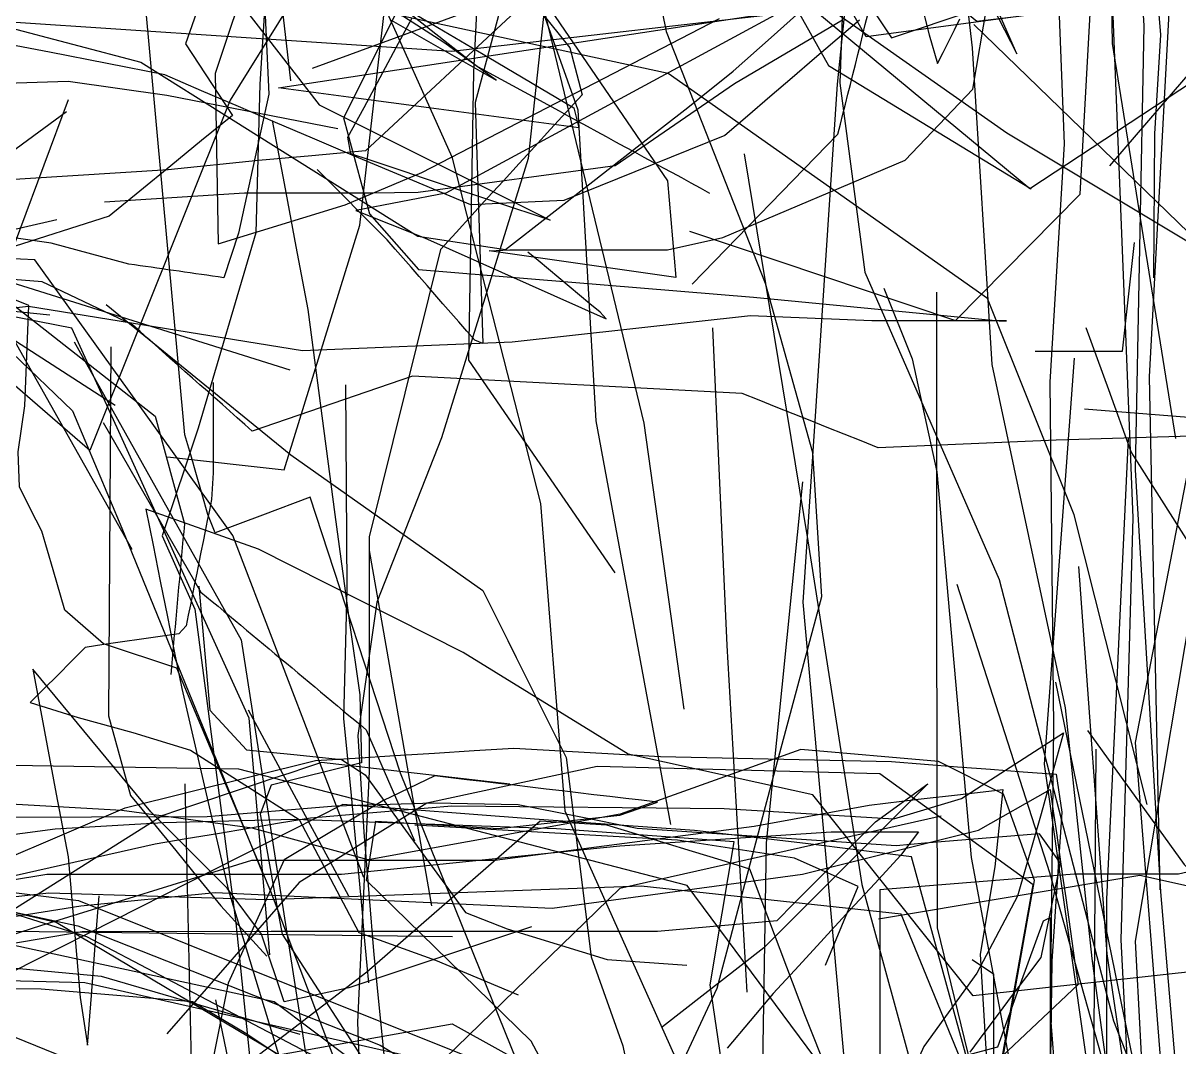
# Model space of a CAD drawing. Header units: metres. Extents: x 30 to 6769, y 117 to 5736.
# Drawn here: x 1690 to 2236, y 2582 to 3066 of the extents above; entities that cross this region are included whole.
import ezdxf

# ---------------------------------------------------------------- set-up
doc = ezdxf.new("R2010")
doc.units = ezdxf.units.M
doc.layers.add('FLOOR_0', color=1, linetype='Continuous')
doc.layers.add('FLOOR_1', color=2, linetype='Continuous')

msp = doc.modelspace()

# ---------------------------------------------------------------- linework, layer by layer
at = {"layer": 'FLOOR_0', "color": 3}
for points in [[(2842.22, 1981.93), (2711.72, 2024.79), (2558.74, 2080.78), (2448.98, 2113.31), (2344.86, 2170.58), (2223.15, 2356.5), (2208.95, 2632.95), (2214.67, 2832.49), (2202.97, 3125.36), (2229.07, 3381.32), (2240.7, 3542.29), (2280.55, 3625.84), (2271.53, 3715.35), (2181.24, 3868.01), (2190.61, 4002.29), (2193.43, 4270.68), (2202.24, 4374.45), (2205.2, 4456.6), (2264.19, 4595.91), (2415.55, 4749.42)], [(2158.66, 4007.67), (2152.89, 3842.79), (2150.32, 3699.48), (2157.59, 3652.18), (2147.48, 3587.14), (2119.51, 3482.22), (2120.85, 3361.51), (2120.68, 3289.41), (2104.23, 3249.89), (2080.74, 3170.76), (2075.95, 3037.96), (2087.86, 2948.59), (2151.34, 2803.35), (2205.33, 2594.68), (2277.84, 2409.02)], [(2170.75, 3700.04), (2143.27, 3637.2), (2122.56, 3532.37), (2091.27, 3362.28), (2029.44, 3295.19), (1991.66, 3253.94), (1954.16, 3177.47), (1937.85, 3087.17), (1928.58, 3002.38), (1887.68, 2870.29), (1857.13, 2792.56), (1848.15, 2729.51), (1851, 2683.89), (1855.61, 2625.93), (1869.93, 2484.52)], [(2281.43, 3611.88), (2228.46, 3608.22), (2017.37, 3569.8), (1863.04, 3564.62), (1894.16, 3555.36), (1992.61, 3549.67), (2047.13, 3537.98), (2055.62, 3520.98), (2064.12, 3503.99), (2068.11, 3421.38), (2070, 3389.11), (2071.96, 3361.61), (2073.92, 3334.1), (2054.81, 3310.61), (2017.98, 3290.51), (1878.26, 3282.31), (1826.68, 3291.86), (1826.68, 3239.05), (1935.76, 3074.42), (1983.4, 2877.25), (2002.29, 2742.01)], [(2289.91, 3313.07), (2162.1, 3320.18), (2080.44, 3341.5), (2044.94, 3377.04), (2046.23, 3358.3), (2047.52, 3339.56), (2048.81, 3320.82), (2050.1, 3302.08), (2051.4, 3283.35), (2052.69, 3264.61), (2053.98, 3245.87), (2055.27, 3227.13), (2056.56, 3208.39), (2057.85, 3189.65), (2059.14, 3170.91), (2060.43, 3152.17), (2061.72, 3133.43), (2063.01, 3114.69), (2064.31, 3095.95), (2065.6, 3077.21), (2155, 3014.53), (2332.51, 2907.91)], [(2202.24, 3206.42), (2204.69, 3056.75), (2234.64, 2870.06)], [(2007.16, 3159.6), (2070.67, 3046.39), (2166.43, 2987.98)], [(2052.63, 3082.05), (2165.82, 2988.27), (2266.21, 3054.17)], [(2240.62, 2276.5), (2167.07, 2454.55), (2122.2, 2638.6), (2121.77, 2789.8), (2121.77, 2939.18)], [(2194.05, 2566.73), (2172.75, 2715.99), (2186.95, 2907.91)], [(2038.63, 2516.72), (2041.29, 2678.75), (2058.55, 2849.54)]]:
    msp.add_lwpolyline(points, dxfattribs=at)
at = {"layer": 'FLOOR_0', "color": 1}
for points in [[(2227.45, 2656.56), (2222.36, 2899.15), (2235.78, 3147.43), (2235.78, 3391.17), (2258.26, 3540.1), (2252.77, 3678.13), (2211.4, 3868.3), (2202.21, 4006.36), (2182.22, 4161.56), (2188.83, 4270.59), (2188.83, 4314.73), (2183.47, 4360.21), (2175.79, 4406.28), (2314.62, 4579.94)], [(2564.39, 4428.65), (2568.38, 4368.81), (2571.1, 4291.51), (2556, 4208.22), (2537.57, 4061.39), (2522.97, 3841.62), (2490.77, 3737.88), (2448.16, 3684.61), (2356.19, 3628.06), (2303.98, 3403.44), (2299.87, 3212.77), (2271.58, 3044.36), (2249.19, 2832.15), (2215.66, 2632.32), (2227.4, 2408.53), (2347.32, 2263.23)], [(2386.52, 3985.5), (2360.86, 3813.04), (2335.86, 3715.89), (2318.19, 3664.03), (2304.01, 3625), (2289.43, 3502.7), (2250.42, 3541.72), (2121.72, 3631.15), (1949.89, 3643.6), (1817.68, 3623.39), (1774.81, 3506.68), (1779.73, 3405.59), (1801.92, 3310.27), (1821.79, 3266.55), (1833.39, 3215.31), (1833.39, 3153.49), (1856.43, 3083.67), (1892.57, 3003.12), (1934.44, 2839.24), (1946.01, 2694), (2025.27, 2517.01)], [(1890.3, 3127.13), (1948.33, 3054.71), (1954.13, 3032.43), (1946.69, 3024.31), (1939.25, 3016.19), (1931.81, 3008.07), (1924.37, 2999.95), (1916.93, 2991.83), (1909.49, 2983.71), (1902.05, 2975.59), (1894.61, 2967.47), (1887.17, 2959.35), (1853.51, 2823.53), (1853.51, 2770.28), (1853.51, 2741.43), (1853.51, 2712.58), (1847.89, 2593.96), (1853.51, 2441.24)], [(1988.21, 3090.52), (1993.83, 3062.42), (2040.67, 2943.5), (2063.1, 2863.42), (2067.28, 2795.11), (2044.57, 2710.67), (2017.91, 2609.94), (1977.97, 2524.5)], [(2146.77, 2491.96), (2050.61, 2448.56), (1903.2, 2478.96), (1858.25, 2538.44), (1847.29, 2549.41), (1807.06, 2655.76), (1762.49, 2761.42), (1727.83, 2772.98), (1709.59, 2788.81), (1704.12, 2807.97), (1698.68, 2826.17), (1693.45, 2836.63), (1688.21, 2847.1), (1687.54, 2863.71), (1690.64, 2885.4), (1692.55, 2932.88), (1650.9, 2949.57), (1589.38, 2949.22), (1473.27, 2947.98), (1383.32, 2945.38), (1314.66, 2956.23), (1230.24, 2963.71), (1122.24, 2959.2)], [(1806.56, 2625.91), (1796.8, 2737.83), (1712.89, 2922.19), (1545.36, 2954.96), (1466.4, 2937.31), (1441.15, 2928.13), (1415.91, 2918.94), (1389.02, 2908.71), (1357.68, 2895.65), (1326.35, 2882.58), (1226.46, 2856.04), (1168.45, 2841.53), (1164.37, 2841.55), (1174.98, 2845.54), (1185.6, 2849.52), (1196.21, 2853.5), (1206.82, 2857.48), (1217.43, 2861.46), (1228.04, 2865.44), (1238.66, 2869.42), (1249.27, 2873.41), (1259.88, 2877.39)], [(1128.55, 2909.12), (1131.7, 2909.41), (1134.85, 2909.7), (1138, 2909.98), (1141.14, 2910.27), (1144.29, 2910.56), (1147.44, 2910.84), (1150.59, 2911.13), (1153.74, 2911.41), (1156.89, 2911.7), (1160.04, 2911.99), (1183.22, 2917.82), (1319.23, 2932.36), (1415.29, 2932.36), (1568.68, 2943.96), (1675.34, 2934.28), (1741.33, 2817.68)], [(1714.07, 2915.67), (1793.04, 2774.88), (1823.29, 2580.55), (1900.67, 2415.49)], [(1731.42, 2913.38), (1730.26, 2738.82), (1740.69, 2701.28), (1751.36, 2688.23), (1762.03, 2675.18), (1772.7, 2662.13), (1783.37, 2649.09), (1805.07, 2625.21)], [(2123.92, 2691.38), (1971.96, 2657.25), (1883.82, 2571.69)]]:
    msp.add_lwpolyline(points, dxfattribs=at)
at = {"layer": 'FLOOR_0', "color": 4}
for points in [[(2245.69, 4087.01), (2301.69, 3917.77), (2316.68, 3785.7), (2319.24, 3691.91), (2306.99, 3652.05), (2296.13, 3587.47), (2289.3, 3451.33), (2275.96, 3347.97), (2270.61, 3190.32), (2276.06, 3066.74), (2255.05, 2930.11), (2215.66, 2726.19), (2229.07, 2557.69), (2250.96, 2390.25), (2356.19, 2260.44), (2518.84, 2191.04), (2690.93, 2114.21), (2777.82, 2089.64), (2905.77, 2023.92)], [(2383.32, 3822.35), (2360.3, 3677.64), (2333.38, 3535.82), (2282.68, 3402.83), (2232.74, 3308.88), (2219.57, 3157.94), (2227.55, 3060.86), (2224.8, 3014.11), (2224.27, 2945.96)], [(2203.56, 2998.84), (2280.39, 3088.27), (2385.44, 3173.46), (2452.14, 3165.43), (2442.98, 3149.71), (2433.82, 3134), (2424.65, 3118.28), (2415.49, 3102.57), (2336.37, 3041.67)], [(1804.95, 3087.79), (1801.81, 3037.53), (1799.85, 2967.24), (1772.63, 2874.88), (1755.58, 2824.03), (1771, 2789.32), (1790.48, 2641.02), (1810.25, 2447.92)], [(2291.43, 3013.46), (2287.1, 2887.19), (2276.96, 2836.44), (2269.31, 2792.24), (2269.31, 2768.16), (2269.31, 2744.07), (2269.31, 2719.98), (2269.31, 2695.89), (2269.31, 2671.8), (2236.06, 2663.97), (2186.78, 2663.97), (2094.94, 2656.65), (2094.94, 2632.71), (2094.94, 2608.77), (2094.94, 2584.84), (2094.94, 2560.9), (2123.74, 2430.41)], [(2015.76, 2922.35), (2022.58, 2772.2), (2032.06, 2608.21)], [(1853.3, 2612.58), (1852.54, 2620.9), (1851.79, 2629.22), (1851.03, 2637.55), (1850.27, 2645.87), (1849.52, 2654.2), (1848.76, 2662.52), (1848, 2670.84), (1847.25, 2679.17), (1845.25, 2699.6), (1841.45, 2737.64), (1843.05, 2798.6), (1842.47, 2895.42)], [(2202.24, 2484.34), (2202.24, 2652.23), (2212.46, 2870)]]:
    msp.add_lwpolyline(points, dxfattribs=at)
at = {"layer": 'FLOOR_0', "color": 2}
for points in [[(2081.32, 2540.3), (2058.7, 2792.62), (2074.82, 3037.56), (2104.03, 3320.91), (2096.3, 3539.13), (2122.88, 3682.68), (2088.25, 3714.07), (1964.63, 3689.82), (1884.22, 3683.21), (1901.71, 3680.3), (1919.21, 3677.38), (1936.71, 3674.46), (1954.2, 3671.55), (2095.2, 3676.67), (2155.3, 3846.87), (2164.72, 4000.66)], [(1818.98, 3595.15), (1813.43, 3586.82), (1807.88, 3578.48), (1802.33, 3570.15), (1796.77, 3561.82), (1791.22, 3553.49), (1785.67, 3545.15), (1780.12, 3536.82), (1788.12, 3458.23), (1792.34, 3430.76), (1796.57, 3403.29), (1814.75, 3365.36), (1871.16, 3292.91), (1905.15, 3224.91), (1907.16, 3131.67), (1902.78, 3043.43), (1900.45, 2907.04), (1969.56, 2806.43)], [(1799.85, 3181.4), (1816.26, 3039.1)], [(1816.2, 2902.31), (1651, 2954.14), (1597.79, 2958.24), (1493.94, 2939.63), (1390.58, 2923.36), (1300.57, 2896.88), (1161.64, 2879.88), (1020.52, 2858.32), (988.6, 2851.84), (997.99, 2851.84), (1007.38, 2851.84), (1016.77, 2851.84), (1026.16, 2851.84), (1035.55, 2851.84), (1044.94, 2851.84), (1054.33, 2851.84), (1063.71, 2851.84), (1073.1, 2851.84), (1082.49, 2851.84), (1200.41, 2879.47)], [(1671.68, 2943.75), (1752.37, 2880.56), (1766.14, 2829.68), (1765.8, 2825.93), (1765.46, 2822.18), (1765.11, 2818.42), (1764.77, 2814.67), (1764.43, 2810.91), (1764.09, 2807.16), (1763.75, 2803.41), (1763.41, 2799.65), (1763.07, 2795.9), (1762.73, 2792.15), (1762.39, 2788.39), (1762.04, 2784.64), (1761.7, 2780.88), (1761.36, 2777.13), (1761.02, 2773.38), (1760.68, 2769.62), (1760.34, 2765.87), (1760, 2762.11), (1759.66, 2758.36)], [(2096.84, 2941.03), (2110.19, 2907.63), (2121.77, 2854.21), (2138.08, 2671.93), (2171.04, 2496.4), (2241.07, 2306.73), (2359.95, 2205.59), (2532.15, 2164.41), (2706.06, 2147.65), (2808.2, 2104.72), (2860.6, 2103.7), (2896.75, 2125.4)], [(1656.02, 2937.99), (1713.28, 2883.1), (1736.63, 2827.63), (1803.01, 2664.49)], [(1779.73, 2896.45), (1779.73, 2853.7), (1778.94, 2841.15), (1777.94, 2836.18), (1776.95, 2831.2), (1775.95, 2826.22), (1774.96, 2821.24), (1773.96, 2816.27), (1772.97, 2811.29), (1771.97, 2806.31), (1770.98, 2801.33), (1769.98, 2796.36), (1768.99, 2791.38), (1767.99, 2786.4), (1767, 2781.42), (1763.49, 2777.63), (1754.64, 2776.37), (1745.79, 2775.1), (1736.94, 2773.84), (1728.09, 2772.57), (1719.28, 2771.23), (1712.75, 2764.7), (1706.23, 2758.17), (1699.7, 2751.64), (1693.18, 2745.12), (1715.92, 2738.11), (1741.78, 2731.05), (1768.98, 2722.7), (1820.42, 2689.91), (1848.56, 2636.49), (1884.84, 2623.29), (1923.91, 2606.95)], [(2188.83, 2809.45), (2202.24, 2626.35), (2227.89, 2452.79), (2256.78, 2360.53), (2276.54, 2323.78), (2294.06, 2300.99), (2311.58, 2278.2), (2329.1, 2255.41), (2398.8, 2201.46), (2493.04, 2161.35), (2623.04, 2092.7), (2774.52, 2048.91), (2946.5, 2019.83)], [(2131.29, 2801.19), (2175.16, 2664.86), (2201.26, 2572), (2239.81, 2489.49), (2367.04, 2345.55)], [(1843.81, 2653.54), (1796.38, 2741.49)], [(2193.05, 2731.9), (2238.76, 2668.61), (2285.09, 2618.8), (2335.94, 2577.09)], [(2094.34, 2510.25), (2059.41, 2597.48), (2033.42, 2666.39), (2019.91, 2670.55), (2006.4, 2674.71), (1992.89, 2678.87), (1979.38, 2683.03), (1965.87, 2687.19), (1934.35, 2689.01), (1852.31, 2617.65), (1746.2, 2536.21)], [(1780.8, 2604.61), (1802.17, 2502.35)]]:
    msp.add_lwpolyline(points, dxfattribs=at)
at = {"layer": 'FLOOR_0', "color": 6}
for points in [[(2868.93, 2119.75), (2702.78, 2108.58), (2596.98, 2114.72), (2528.49, 2104.8), (2475.2, 2100.34), (2457.78, 2100.34), (2440.35, 2100.34), (2422.93, 2100.34), (2405.51, 2100.34), (2343.51, 2129.39), (2223.62, 2231.15), (2189.43, 2419.41), (2175.51, 2598.1), (2177.18, 2733.52), (2175.42, 2896.56), (2182.12, 3009.28), (2176.68, 3150.82), (2157.72, 3292.32), (2152.33, 3463.69), (2157.45, 3586.33), (2161.56, 3691.54), (2187.75, 3788.61), (2182.12, 3888.09), (2188.98, 3963.28)], [(1287.45, 3158.68), (1359.32, 3001.49), (1478.34, 2948.26), (1587.12, 2946.26), (1705.87, 2973.54)], [(1810.43, 3119.94), (1904.68, 3045.95), (1943.26, 3024.9), (1947.71, 3022.47), (1952.16, 3020.04), (1956.61, 3017.61), (1961.06, 3015.19), (1965.51, 3012.76), (1969.95, 3010.33), (1974.4, 3007.9), (1978.85, 3005.47), (1983.3, 3003.04), (1987.75, 3000.62), (1992.2, 2998.19), (1996.65, 2995.76), (2001.1, 2993.33), (2005.55, 2990.9), (2010, 2988.47), (2014.45, 2986.05)], [(2221.28, 2696.97), (2186.79, 2833.86), (2145.81, 2936.17), (1994.85, 3042.56), (1801.51, 3084.5)], [(1807.69, 3020.28), (1813.27, 2990.52), (1818.84, 2960.77), (1824.42, 2931.01), (1837.28, 2834.08), (1844.19, 2782.87), (1849.06, 2748.79), (1849.81, 2716.72), (1807.09, 2706.04), (1802, 2692.44), (1804.57, 2678.25), (1807.15, 2664.06), (1809.73, 2649.88), (1812.31, 2635.69), (1873.49, 2541.1), (1866.92, 2388.03)], [(1850.95, 2662.37), (1789.03, 2824.16), (1695.46, 2954.49), (1593.59, 2959.2), (1477.37, 2959.04), (1411.5, 2941.07), (1360.44, 2949.17), (1312.42, 2958.82), (1273.36, 2955.56), (1236.9, 2952.49), (1243.77, 2952.49), (1250.65, 2952.49), (1257.52, 2952.49), (1264.4, 2952.49), (1271.27, 2952.49), (1278.15, 2952.49), (1285.02, 2952.49), (1291.9, 2952.49), (1298.77, 2952.49), (1305.65, 2952.49), (1312.52, 2952.49), (1418, 2947.84)], [(2274.14, 2871.97), (2178.33, 2869.24), (2094.08, 2865.61), (2086.05, 2868.82), (2078.03, 2872.03), (2070, 2875.25), (2061.97, 2878.46), (2053.94, 2881.67), (2045.91, 2884.88), (2037.89, 2888.1), (2029.86, 2891.31), (1873.99, 2899.52), (1798.22, 2873.42), (1794.69, 2876.57), (1791.15, 2879.71), (1787.61, 2882.86), (1784.08, 2886.01), (1780.54, 2889.15), (1777, 2892.3), (1773.47, 2895.44), (1769.93, 2898.59), (1766.39, 2901.73), (1762.86, 2904.88), (1759.32, 2908.02), (1755.78, 2911.17), (1752.24, 2914.31), (1748.71, 2917.46), (1745.17, 2920.61), (1741.63, 2923.75), (1698.95, 2944.09), (1549.7, 2956)], [(2191.69, 2884.04), (2331.42, 2872.87), (2412.57, 2848.78), (2420.21, 2860.24), (2427.84, 2871.69), (2435.48, 2883.15), (2443.11, 2894.61), (2453.95, 2917.43)], [(1727.71, 2877.51), (1773.94, 2797.41), (1776.63, 2795.16), (1779.32, 2792.92), (1782.02, 2790.67), (1784.71, 2788.43), (1787.4, 2786.18), (1790.09, 2783.94), (1792.79, 2781.69), (1795.48, 2779.45), (1798.17, 2777.2), (1800.86, 2774.96), (1803.56, 2772.71), (1806.25, 2770.47), (1808.94, 2768.22), (1811.63, 2765.98), (1814.33, 2763.73), (1817.02, 2761.49), (1819.71, 2759.24), (1822.4, 2757), (1825.1, 2754.75), (1827.79, 2752.51), (1830.48, 2750.26), (1833.17, 2748.02), (1835.87, 2745.77), (1838.56, 2743.53), (1841.25, 2741.28), (1843.94, 2739.04), (1846.64, 2736.79), (1849.33, 2734.55), (1852.02, 2732.3), (1874.88, 2679.74)], [(2307.34, 2625.15), (2139.01, 2606.46), (2063.29, 2701.53), (1975.93, 2720.73), (1960.32, 2730.33), (1944.72, 2739.94), (1929.12, 2749.55), (1913.52, 2759.15), (1897.92, 2768.76), (1801.11, 2817.67), (1747.93, 2836.51), (1751.31, 2819.56), (1754.7, 2802.61), (1758.09, 2785.66), (1761.48, 2768.7), (1764.87, 2751.75), (1787.05, 2656.35), (1813.97, 2567.93)]]:
    msp.add_lwpolyline(points, dxfattribs=at)
at = {"layer": 'FLOOR_0', "color": 5}
for points in [[(2557.69, 3865.05), (2512.21, 3707.47), (2374.48, 3607.01), (2257.19, 3473.56), (2175.13, 3403.51), (2137.4, 3328.19), (2119.21, 3273.59), (2123.33, 3186.69), (2138.55, 3054.67), (2147.91, 2904.91), (2182.57, 2742.71), (2195.06, 2624.19), (2208.95, 2521.64), (2201.1, 2356.82), (2191.55, 2251.31), (2145.37, 2151.17), (2167.84, 2069.77), (2287.86, 2028.09)], [(1961.18, 3306.16), (1953.81, 3370.99), (1918.44, 3309.06), (1896.85, 3205.44), (1787.71, 3029.93), (1721.47, 2864.39), (1654.09, 2922.41), (1498.67, 2955.26), (1412.72, 2919.14), (1379.84, 2881.54), (1266.78, 2917.73), (1160.49, 2936.77), (1178.45, 2999.2), (1189.27, 2998), (1200.1, 2996.8), (1210.92, 2995.6), (1221.75, 2994.39), (1232.57, 2993.19), (1353.99, 2952.72), (1489.63, 2932.36), (1676.67, 2937.57), (1711.42, 3030.3)], [(1758.21, 2861.31), (1813.27, 2855.2), (1849.08, 2970.85), (1866.51, 3123.68), (1892.59, 3259.64), (1958.08, 3230.02)], [(1799.85, 3164.83), (1806.1, 3032.82), (1791.77, 2967.1), (1784.71, 2946.03), (1782.07, 2946.41), (1779.43, 2946.78), (1776.8, 2947.16), (1774.16, 2947.54), (1771.52, 2947.91), (1768.88, 2948.29), (1766.25, 2948.67), (1763.61, 2949.05), (1760.97, 2949.42), (1758.34, 2949.8), (1755.7, 2950.18), (1753.06, 2950.55), (1750.42, 2950.93), (1747.79, 2951.31), (1745.15, 2951.68), (1742.51, 2952.06), (1739.88, 2952.44), (1703.13, 2962.41), (1647.61, 2970.2)], [(2333.37, 2491.11), (2322.96, 2605.81), (2327.08, 2662.32), (2330.78, 2693.04), (2333.44, 2698.35), (2336.09, 2703.65), (2338.74, 2708.96), (2341.39, 2714.27), (2344.04, 2719.57), (2346.69, 2724.88), (2349.35, 2730.19), (2352, 2735.49), (2354.65, 2740.8), (2371.52, 2756.51), (2390.03, 2795.95), (2388.68, 2832.89), (2374.26, 2845.52), (2359.84, 2858.14), (2345.41, 2870.77), (2261.28, 2947.55), (2139.35, 3065.75)], [(2030.77, 3004.57), (2060.79, 2821.57), (2086.4, 2659.09), (2121.73, 2529.9), (2231.63, 2385.93), (2346.75, 2275.12), (2380.48, 2205.4), (2424.72, 2045.5)], [(1729.09, 2933.29), (1816.52, 2862.22), (1907.19, 2798.1), (1911.14, 2790.2), (1915.08, 2782.31), (1919.03, 2774.41), (1922.98, 2766.52), (1926.92, 2758.62), (1930.87, 2750.72), (1934.81, 2742.83), (1938.76, 2734.93), (1942.71, 2727.03), (1946.65, 2719.14), (1958.48, 2624.88), (1973.48, 2582.85), (1982.26, 2540.26)], [(2693.92, 2263.85), (2491.66, 2292), (2387.27, 2430.7), (2338.41, 2563), (2279.62, 2672.78), (2265.37, 2782.21), (2213.78, 2863.72), (2203.12, 2893.05), (2192.46, 2922.39)], [(1883.03, 2648.96), (1853.67, 2817.01)], [(2177.89, 2754.71), (2215.71, 2569.89)]]:
    msp.add_lwpolyline(points, dxfattribs=at)
at = {"layer": 'FLOOR_0', "color": 7}
for points in [[(1996.1, 2687.49), (1960.86, 2878.35), (1952.33, 3025.27), (1898.48, 3176.19), (1838.28, 3335.62), (1773.03, 3509.23), (1808.78, 3610.03), (1849.66, 3668.53), (1895.1, 3659.44), (2062.19, 3646.91)], [(2336.37, 3603.34), (2245.33, 3409.29), (2209.57, 3228.42), (2219.76, 3065.14), (2215.66, 2855.21), (2227.58, 2655.73), (2246.41, 2436.32), (2356.8, 2239.85), (2495.11, 2165.94), (2627.01, 2153), (2763.78, 2113.22), (2968.29, 2043.38)], [(2133.17, 1828.59), (2088.62, 2034.47), (2068.11, 2171.35), (2030.29, 2402.07), (1943.56, 2525.47), (1868.29, 2711.76), (1825.59, 2842.21), (1803.12, 2833.78), (1780.66, 2825.35), (1777.16, 2834.03), (1774.47, 2843.44), (1771.78, 2852.84), (1769.1, 2862.25), (1766.41, 2871.66), (1744.74, 3108.14), (1724.23, 3244.27), (1711.54, 3352.99), (1708.12, 3387.22), (1705.96, 3467.72), (1710.81, 3578.58), (1827.83, 3600.58), (2008.5, 3596.39)], [(1710.38, 3024.49), (1631.21, 2966.25)], [(1409.43, 2959.92), (1538.54, 2932.94), (1639.21, 2934.89), (1702.49, 2928.43)], [(1619.41, 2959.2), (1733.37, 2885.71)], [(1773.03, 2800.13), (1778.17, 2741.55), (1795.46, 2722.78), (1817.92, 2720.54), (1840.38, 2718.29), (1851.63, 2711), (1858.39, 2701.7), (1865.15, 2692.4), (1871.91, 2683.1), (1878.67, 2673.8), (1885.43, 2664.5), (1892.19, 2655.2), (1898.95, 2645.9), (1918.79, 2638.19), (1942.36, 2630.94), (1965.92, 2623.68), (2003.6, 2620.99)], [(1930.16, 2639.13), (1843.81, 2610.28), (1813.26, 2603.6), (1802.56, 2635.71), (1786.38, 2657.32), (1768.33, 2675.38), (1750.29, 2693.43), (1694.49, 2760.98), (1700.04, 2731.39), (1705.58, 2701.8), (1711.13, 2672.21), (1716.82, 2605.77), (1720.38, 2583.15), (1722.2, 2606.7), (1724.01, 2630.25), (1725.82, 2653.8)], [(2329.47, 2166.84), (2202.24, 2308.97), (2195.54, 2500.49), (2197.16, 2723.11)], [(1766.32, 2706.67), (1769.6, 2561.08), (1810.21, 2422.84), (1869.93, 2305.04), (1879.43, 2294.57), (1888.94, 2284.11), (1898.45, 2273.65), (1907.96, 2263.18), (1917.47, 2252.72), (1926.98, 2242.25), (1955.43, 2194.31), (2047.15, 2079.31)], [(2357.57, 2632.3), (2217.79, 2663.4), (2094.25, 2642.74)]]:
    msp.add_lwpolyline(points, dxfattribs=at)
at = {"layer": 'FLOOR_1', "color": 1}
for points in [[(2084.94, 4024.29), (2030.02, 3826.66), (1987.96, 3624.61), (1879.51, 3418.98), (1751.39, 3248.8), (1629.93, 3110.9), (1463.07, 2984.38), (1369.66, 2862.13), (1437.53, 2709.46), (1554.16, 2614.38), (1695.29, 2576.06), (1811.55, 2578.74), (1892.7, 2593.17), (1963.08, 2554.17), (2129.78, 2448.38), (2285.58, 2357.48), (2503.8, 2315.06), (2569.34, 2314.28), (2590.97, 2312.84), (2612.59, 2311.4), (2634.22, 2309.95), (2655.84, 2308.51), (2783.43, 2314.32), (2879.02, 2308.79)], [(2114.47, 3610.76), (2100.17, 3381.42), (1978.15, 3235), (1897.98, 3134.84), (1841.32, 3021.68), (1853.71, 2976.22), (1876.75, 2949.88), (2035.1, 2936.75), (2151.36, 2925.65), (2154.78, 2925.65), (2122.96, 2925.65), (2091.13, 2925.65), (2033.8, 2927.94), (1921.15, 2915.49), (1821.94, 2911.51), (1692.49, 2932.36), (1478.95, 2908.92), (1389.18, 2862.19), (1372.65, 2815.87), (1397.53, 2738.63), (1416.36, 2558.49), (1424.76, 2391.35), (1432, 2324.11), (1458.4, 2178.18)], [(2085.28, 3067.86), (2074.68, 3058.77), (2064.08, 3049.68), (2053.48, 3040.59), (2042.88, 3031.5), (2032.28, 3022.41), (2021.68, 3013.32), (1945.44, 2982.57), (1901.62, 2980.52), (1874.06, 2992.01), (1846.5, 3003.5), (1826.69, 3011.92), (1809.22, 3019.41), (1791.76, 3026.9), (1774.29, 3034.39), (1756.83, 3041.87), (1702.44, 3052.68), (1524.1, 3086.62)], [(1455.5, 2934.88), (1400.37, 2782.57), (1476.87, 2725.16), (1531.02, 2644.7), (1586.74, 2627.29), (1747.21, 2562.07), (1937.05, 2467.06)], [(1919.96, 2706.49), (1830.96, 2716.84), (1823.46, 2714.34), (1815.95, 2711.83), (1808.44, 2709.33), (1800.93, 2706.82), (1793.43, 2704.32), (1785.92, 2701.82), (1778.41, 2699.31), (1770.91, 2696.81), (1763.4, 2694.31), (1755.89, 2691.8), (1658.42, 2630.3)], [(1634.6, 2641.53), (1808.6, 2603.73), (1863.88, 2562.25), (1944.14, 2509.28)]]:
    msp.add_lwpolyline(points, dxfattribs=at)
at = {"layer": 'FLOOR_1', "color": 6}
for points in [[(1350.7, 2906.25), (1413.83, 3029.25), (1556.8, 3086.2), (1639.19, 3078.23), (1654.13, 3074.49), (1669.06, 3070.76), (1684, 3067.02), (1892.61, 3053.14), (2068.2, 3073.27), (2115.06, 3143.31), (2106.63, 3176.97), (2097.28, 3202.7), (2086.62, 3231.37), (2074.36, 3439.35), (2080.63, 3580.55), (2062.04, 3703.79)], [(2135.18, 3364.82), (2125.32, 3325.09), (2112.68, 3312.44), (2100.04, 3299.8), (2087.4, 3287.15), (1991.62, 3208.6), (1920.5, 3091.95), (1903.55, 3028.84), (1907.16, 2914.91), (1903.45, 2916.47), (1899.68, 2920.78), (1895.91, 2925.09), (1892.14, 2929.4), (1888.37, 2933.72), (1884.6, 2938.03), (1880.83, 2942.34), (1877.06, 2946.65), (1873.29, 2950.96), (1869.52, 2955.27), (1865.75, 2959.58), (1861.98, 2963.89), (1828.97, 2997.17)], [(2168.35, 2911.33), (2209.59, 2911.25), (2210.54, 2919.82), (2211.49, 2928.4), (2212.44, 2936.97), (2213.39, 2945.54), (2214.35, 2954.11), (2215.3, 2962.69)], [(1648.96, 2657.26), (1738.11, 2695.34), (1828.07, 2717.73), (1846.82, 2718.91), (1865.58, 2720.08), (1884.33, 2721.25), (1903.09, 2722.43), (1921.84, 2723.6), (1991.23, 2719.59), (2100.49, 2717.22), (2116.04, 2716.02), (2131.6, 2714.83), (2147.16, 2713.63), (2162.72, 2712.43), (2178.28, 2711.23), (2180.95, 2693.26), (2179.38, 2669.77), (2177.82, 2646.29), (2176.25, 2622.8), (2175.42, 2564.59)], [(1938.9, 2568.57), (1930.04, 2585.03), (1852.15, 2661.08), (1856.66, 2689.04), (1914.72, 2685.63), (1971.96, 2691.92), (1989.8, 2698.05), (1982.28, 2698.94), (1974.76, 2699.82), (1967.25, 2700.71), (1959.73, 2701.59), (1952.21, 2702.48), (1944.69, 2703.36), (1937.18, 2704.25), (1929.66, 2705.13), (1922.14, 2706.02), (1914.63, 2706.9), (1907.11, 2707.79), (1899.59, 2708.67), (1892.07, 2709.56), (1884.56, 2710.44), (1859.93, 2698.69), (1813.37, 2670.74), (1786.79, 2612.41), (1758.7, 2472.11)], [(2347.96, 2268.7), (2180.71, 2307.79), (2036.28, 2465.13), (2014.69, 2611.66), (2020.33, 2645.49), (2025.96, 2679.32), (1942.12, 2685.45), (1817.95, 2689.8), (1756.21, 2688.28), (1705.04, 2685.31), (1616.94, 2673.61), (1483.29, 2654.46), (1399.49, 2605.26), (1404.13, 2544.91), (1421.42, 2447.74), (1453.38, 2357.01), (1493.41, 2199.23), (1511, 2004.95), (1549.82, 1768.29), (1458.37, 1640.7)]]:
    msp.add_lwpolyline(points, dxfattribs=at)
at = {"layer": 'FLOOR_1', "color": 7}
for points in [[(1820.26, 3654.69), (1854.41, 3527.55), (1874.15, 3414.92), (1885.82, 3363.01), (1894, 3354.82), (1902.19, 3346.63), (1910.38, 3338.44), (1918.57, 3330.25), (1926.75, 3322.06), (1934.94, 3313.87), (1969.32, 3276.29), (2067.81, 3198.51), (2055.62, 3155.63), (1989.65, 3104.8), (1826.48, 3044.98)], [(2004.98, 2968.04), (2130.74, 2925.82), (2189.68, 2985.54), (2195.54, 3093.84), (2181.71, 3238.49)], [(2142.16, 3086.13), (2159.66, 3051.79), (2151.75, 3069.88)], [(2113.94, 3077.77), (2118.17, 3060.8), (2122.17, 3047.24), (2124.82, 3052.55), (2127.48, 3057.85), (2130.13, 3063.16), (2132.78, 3068.47)], [(2052.87, 3074.25), (1889.8, 2986.04), (1847.24, 2977.81), (1879.71, 2964.82), (1965.47, 2926.58), (1962.71, 2929.66), (1957.82, 2933.73), (1952.94, 2937.81), (1948.05, 2941.88), (1943.17, 2945.95), (1938.28, 2950.03), (1933.4, 2954.1), (1928.51, 2958.17)], [(1051.24, 2852.89), (1199.39, 2816.87), (1299.68, 2768.51), (1422.14, 2704.48), (1556.48, 2671.33), (1716.08, 2651.57), (1923.7, 2568.31)], [(1680.26, 2662.16), (1752.31, 2678.41), (1767.01, 2680.86), (1781.71, 2683.31), (1796.4, 2685.76), (1811.1, 2688.21), (1825.8, 2690.66), (1847.77, 2692.57), (1870.2, 2694.44), (1892.63, 2696.31), (2021.28, 2695.06), (2101.52, 2690.1), (2133.56, 2699.71), (2181.77, 2730.78), (2171.1, 2692.48), (2160.02, 2653.67), (2140.83, 2617.23), (2115.62, 2582.54), (2068.58, 2477.29)], [(1662.3, 2627.61), (1690.02, 2632.23), (1717.73, 2636.86), (1807.16, 2637.13), (1859.41, 2637.13), (1891.99, 2637.13), (1921.27, 2637.13), (1989.82, 2637.13), (2046.31, 2642.16), (2054.08, 2649.93), (2061.84, 2657.69), (2069.6, 2665.46), (2077.37, 2673.23), (2085.13, 2681), (2092.89, 2688.76), (2117.6, 2706.77), (2102.09, 2691.26), (2086.58, 2675.74), (2071.08, 2660.22), (2055.57, 2644.7), (2040.06, 2629.19), (1992.18, 2591.89)], [(1820.88, 2588.17), (1727.02, 2615.61), (1650.7, 2622.73)]]:
    msp.add_lwpolyline(points, dxfattribs=at)
at = {"layer": 'FLOOR_1', "color": 5}
for points in [[(1977.56, 3364.83), (2064.57, 3286.22), (2104.9, 3267.85), (2075.03, 3267.85), (2045.16, 3267.85), (2015.29, 3267.85), (1971.42, 3257.09), (1963.15, 3216.99), (1966.23, 3167.74), (1957.89, 3130.57), (1941.32, 3102.14), (1924.74, 3073.71), (1851.68, 3006), (1826.41, 3003.71), (1801.15, 3001.41), (1758.45, 2996.95), (1625.67, 2988.71), (1518.26, 2989.14)], [(1407.11, 3350.93), (1378.69, 3196.09), (1377.35, 3121.8), (1415.69, 3092.87), (1459.2, 3069.43), (1504.43, 3051.21), (1549.9, 3033.71), (1711.18, 3038.97), (1757.85, 3032.3), (1838.71, 3016.58)], [(1791.97, 3076.45), (1786.34, 3059.54), (1780.7, 3042.63), (1782.16, 2962.01), (1802.17, 2968.17), (1822.19, 2974.33), (1842.2, 2980.5), (1878.37, 2995.82), (2019.07, 3068.61)], [(2006.21, 2942.89), (2075.06, 3013.82), (2076.24, 3018.55), (2077.42, 3023.27), (2078.6, 3027.99), (2079.78, 3032.72), (2080.96, 3037.44), (2082.14, 3042.16), (2083.32, 3046.89), (2084.5, 3051.61), (2085.68, 3056.33), (2086.86, 3061.06), (2088.04, 3065.78), (2089.22, 3070.5)], [(2251.02, 2300.01), (2143.07, 2290.53), (2120.87, 2331.24), (2115.9, 2499.57), (2134.36, 2573.48), (2104.99, 2645.06), (1982.07, 2658.3), (1805.15, 2651.9), (1702.05, 2655.09), (1601.01, 2643.84), (1543.5, 2643.84), (1531.59, 2685.09), (1481.2, 2715.86), (1384.05, 2803.89), (1391.78, 2930.23), (1374.22, 2923.64), (1356.66, 2917.05), (1310.99, 2893.99), (1186.73, 2856), (1078.23, 2852.65)], [(2151.97, 2570.39), (2167.99, 2661.08), (2153.38, 2701.84), (2122.61, 2717.23), (2057.61, 2723), (1972.08, 2692.4), (1853.03, 2670.81), (1798.14, 2685.79), (1736.63, 2694.13), (1675.6, 2697.52), (1627.24, 2691.54), (1660.91, 2576.82)]]:
    msp.add_lwpolyline(points, dxfattribs=at)
at = {"layer": 'FLOOR_1', "color": 4}
for points in [[(2108.35, 3332.37), (2121.09, 3231.96), (2123.76, 3117.98), (2133.7, 3073.2), (2140.78, 3067.26), (2147.37, 3068.08), (2153.95, 3068.91), (2160.53, 3069.73), (2167.12, 3070.55), (2173.7, 3071.38), (2180.28, 3072.2), (2186.86, 3073.02), (2169.8, 3070.73), (2142.67, 3067.11), (2115.53, 3063.49), (2088.4, 3059.87), (2026.53, 3168.6)], [(1021.1, 2926.45), (1212.5, 2869.11), (1287.85, 2848.09), (1336.15, 2813.03), (1410.78, 2715.26), (1608.15, 2662.85), (1715.75, 2639.57), (1858.73, 2583.17), (2064.94, 2459.47), (2241.51, 2380.39), (2303.69, 2363.44), (2229.77, 2394.58), (2136.3, 2480.12), (2003.83, 2658.59), (1791.91, 2713.59), (1547.82, 2717.65), (1354, 2877), (1427.69, 3049.36), (1495.66, 3174.77)], [(1892.75, 3140.96), (1994.47, 2991.87), (1998.38, 2946.16), (1976.32, 2949.32), (1954.26, 2952.47), (1932.21, 2955.62), (1910.15, 2958.77), (1920.03, 2959.2), (1934.91, 2959.2), (1949.8, 2959.2), (1964.69, 2959.2), (1979.57, 2959.2), (1994.46, 2959.2), (2020.7, 2964.96), (2106.84, 3001.54), (2138.88, 3035.12), (2145.56, 3075.17)], [(1790.3, 3124.1), (1766.67, 3056.57), (1788.8, 3022.74), (1774.23, 3010.82), (1759.66, 2998.89), (1745.1, 2986.97), (1730.53, 2975.04), (1682.25, 2959.72), (1530.48, 2950.6), (1434.88, 2925.94), (1358.87, 2912.52), (1358.33, 3013.87), (1361.78, 3038.07), (1365.24, 3062.27), (1368.69, 3086.46)], [(974.66, 2900.63), (1130.67, 2876.56), (1245.84, 2865.87), (1318.73, 2882.7), (1460.23, 2985.03), (1605.36, 3059.85), (1643.18, 3062.37), (1681, 3064.89), (1745.51, 3047.94), (1876.55, 2965.71), (1917.95, 2959.4), (1938.6, 2975.46), (1959.24, 2991.53), (1981.62, 3008.94), (2004.14, 3026.47), (2025.56, 3043.62), (2043.55, 3059.63), (2061.55, 3075.63)], [(999.96, 2912.37), (1098.49, 2868.53), (1170.29, 2854.13), (1246.86, 2862.52), (1313.06, 2831.06), (1378.18, 2783.91), (1470.21, 2708.1), (1578.28, 2671.16), (1705.54, 2641.39), (1842.26, 2560.01), (1938.54, 2490.95), (2031.84, 2422.8), (2108.37, 2395.57), (2270.23, 2369.87), (2382.17, 2334.56), (2528.55, 2315.06), (2634.9, 2310.77), (2740.68, 2311.75), (2861.53, 2331.53)], [(1368.66, 2496.98), (1432.17, 2603.97), (1532.23, 2630.42), (1551.48, 2630.42), (1570.74, 2630.42), (1590, 2630.42), (1648.73, 2638.13), (1717.16, 2649.06), (1780.62, 2655.35), (1939.97, 2647.9), (2058.27, 2664.01), (2141.55, 2684.86), (2175.44, 2704.06), (2176.9, 2693.82), (2178.37, 2683.58), (2179.83, 2673.34), (2181.29, 2663.1), (2182.75, 2652.85), (2184.22, 2642.61), (2185.68, 2632.37), (2187.14, 2622.13), (2188.6, 2611.89), (2149.87, 2575.21)], [(2826.01, 1976.95), (2698.79, 2074.04), (2511.96, 2070.05), (2413.95, 2260.21), (2353.43, 2302.14), (2323.12, 2320.33), (2244.51, 2323.83), (2183.03, 2357.68), (2148.59, 2426.22), (2136.71, 2574.57), (2109.87, 2672.17), (2059.78, 2678.43), (2007.27, 2684.61), (1931.69, 2690.01), (1841, 2696.93), (1660.51, 2605.61)], [(2137.55, 2579.9), (2144.26, 2588.85), (2150.97, 2597.8), (2157.67, 2606.75), (2164.38, 2615.7), (2171.09, 2624.65), (2180.26, 2669.21), (2170.42, 2683.12), (2156.87, 2681.99), (2143.32, 2680.86), (2129.76, 2679.73), (2116.21, 2678.6), (2102.66, 2677.47), (1980.18, 2685.59), (1952.04, 2691.22), (1923.91, 2696.85), (1884.09, 2697.52), (1837.63, 2696.19), (1776.84, 2691.13), (1667.33, 2690.81)], [(1593.17, 2646.22), (1701.13, 2663.97), (1840.33, 2663.97), (1971.99, 2677.39), (2071.89, 2684.1), (2085.67, 2684.1), (2099.44, 2684.1), (2113.22, 2684.1), (2104.64, 2672.81), (2092.62, 2659.78), (2080.6, 2646.75), (2068.57, 2633.72), (2056.55, 2620.68), (2044.53, 2607.65), (2022.8, 2581.72)]]:
    msp.add_lwpolyline(points, dxfattribs=at)
at = {"layer": 'FLOOR_1', "color": 3}
for points in [[(2454.43, 2320.43), (2288.59, 2315.06), (2183.7, 2342.58), (2141.56, 2372.47), (2116.29, 2406.53), (2074.96, 2464.8), (1901.06, 2571.35), (1719.05, 2612.57), (1548.89, 2617), (1403.33, 2636.89), (1339.02, 2709.85), (1276.99, 2784.5), (1236.09, 2819.76), (1144.2, 2831.71), (1048.42, 2851.91), (1007.65, 2860.98), (966.91, 2884.05), (918.51, 2926.42), (856.74, 3017.62), (802.68, 3122.98), (736.4, 3230.15)], [(1742.63, 3140.23), (1829.77, 3027.75), (1939.05, 2973.17), (1930.49, 2976.02), (1921.93, 2978.88), (1913.37, 2981.73), (1904.81, 2984.59), (1896.25, 2987.44), (1887.69, 2990.3), (1879.12, 2993.15), (1870.56, 2996.01), (1862, 2998.86), (1853.44, 3001.72), (1844.88, 3004.57), (1843.45, 3012.4), (1851.05, 3026.53), (1858.66, 3040.66), (1866.26, 3054.79), (1873.87, 3068.93)], [(1863.88, 3067.84), (1913.58, 3039.41), (1888.73, 3057.18), (1789.32, 3121.15)], [(1869.8, 3073.77), (1910.03, 3050.07), (1950.27, 3026.38), (1952.63, 3016.9), (1917.13, 3021.64), (1881.63, 3026.38), (1846.13, 3031.12), (1810.62, 3035.86), (1927.78, 3053.63), (2044.94, 3071.4)], [(1367.5, 3046.32), (1343.68, 2857.05), (1381.55, 2740.28), (1448.44, 2707.36), (1619.56, 2666.08), (1719.78, 2634.54), (1893.99, 2543.07), (2082.26, 2470.98)], [(1383.86, 3037.79), (1362.92, 2878.51), (1343.81, 2782.07), (1439.69, 2630.42), (1526.38, 2630.56), (1540.1, 2631.8), (1553.82, 2633.05), (1567.55, 2634.3), (1581.27, 2635.55), (1594.99, 2636.8), (1684.37, 2637.13), (1892.88, 2634.5)], [(2858.81, 1831.95), (2746.19, 1819.88), (2554.61, 1826.82), (2520.61, 1845.76), (2508.72, 1869.55), (2496.82, 1893.35), (2489.39, 1985.82), (2471.64, 2096.02), (2454.65, 2127.19), (2427.32, 2218.24), (2316.46, 2306.62), (2229.3, 2308.35), (2093.31, 2271.35), (2077.44, 2303.11), (2061.57, 2334.87), (2099.98, 2482.43), (2150.74, 2565.85), (2167.32, 2658.89), (2094.9, 2711.46), (1961.2, 2714.85), (1880.81, 2697.62), (1820.44, 2660.07), (1757.8, 2588.52)], [(2138.54, 2623.71), (2148.59, 2616.94), (2148.59, 2609.79), (2148.59, 2602.63), (2148.59, 2595.48), (2148.59, 2588.33), (2148.59, 2581.17), (2148.59, 2574.02), (2148.59, 2566.87), (2148.59, 2559.72), (2148.59, 2552.56), (2148.59, 2545.41), (2148.59, 2538.26), (2148.59, 2531.1), (2152.29, 2370.13), (2050.8, 2194.58), (2009.36, 2126.84), (2004.57, 2053.89), (2009.44, 1969.35), (2016.27, 1853.58), (2021.17, 1695.07)]]:
    msp.add_lwpolyline(points, dxfattribs=at)
at = {"layer": 'FLOOR_1', "color": 2}
for points in [[(2067.62, 3108.8), (2100.47, 3059.46), (2139.46, 3072.46)], [(2077.17, 3067.85), (2026.24, 3037.75), (1969.76, 2998.91), (1876.65, 2986.27), (1854.3, 2986.04), (1834.38, 2986.04), (1814.45, 2986.04), (1794.53, 2986.04), (1728.39, 2981.76)], [(1408.66, 3018.6), (1380.14, 2897.26), (1363.93, 2822.62), (1363.93, 2761.7), (1384.41, 2723.02), (1409.16, 2688.97), (1444.42, 2647.56), (1486.3, 2608.2), (1532.48, 2597.02), (1550.99, 2600.11), (1569.5, 2603.19), (1588.02, 2606.28), (1606.53, 2609.37), (1648.78, 2610.29), (1698.44, 2609.8), (1734.24, 2606.81), (1770.03, 2603.83), (1795.14, 2588.84), (1819.26, 2572.74)], [(1669.31, 2630.49), (1698.32, 2639.76), (1798.09, 2670.68), (1912.92, 2670.68), (2035.42, 2686.69), (2089.81, 2696.59), (2113.04, 2699.53), (2133.03, 2701.75), (2153.02, 2703.97), (2149.19, 2667.53), (2142.29, 2626.12), (2145.65, 2570.92)], [(2069.14, 2620.96), (2084.6, 2658.13), (2054.49, 2671.52), (1999.21, 2680.02), (1875.01, 2687.2)], [(1965.48, 2524.86), (2071.21, 2561.26), (2150.65, 2582.42), (2161.47, 2612.18), (2172.29, 2641.94), (2175.42, 2643.53), (2175.42, 2633.66), (2175.42, 2623.79), (2175.42, 2613.92), (2175.42, 2604.05), (2175.42, 2594.18), (2175.42, 2584.31), (2175.42, 2574.44), (2175.42, 2564.56)]]:
    msp.add_lwpolyline(points, dxfattribs=at)

doc.saveas('drawing.dxf')
